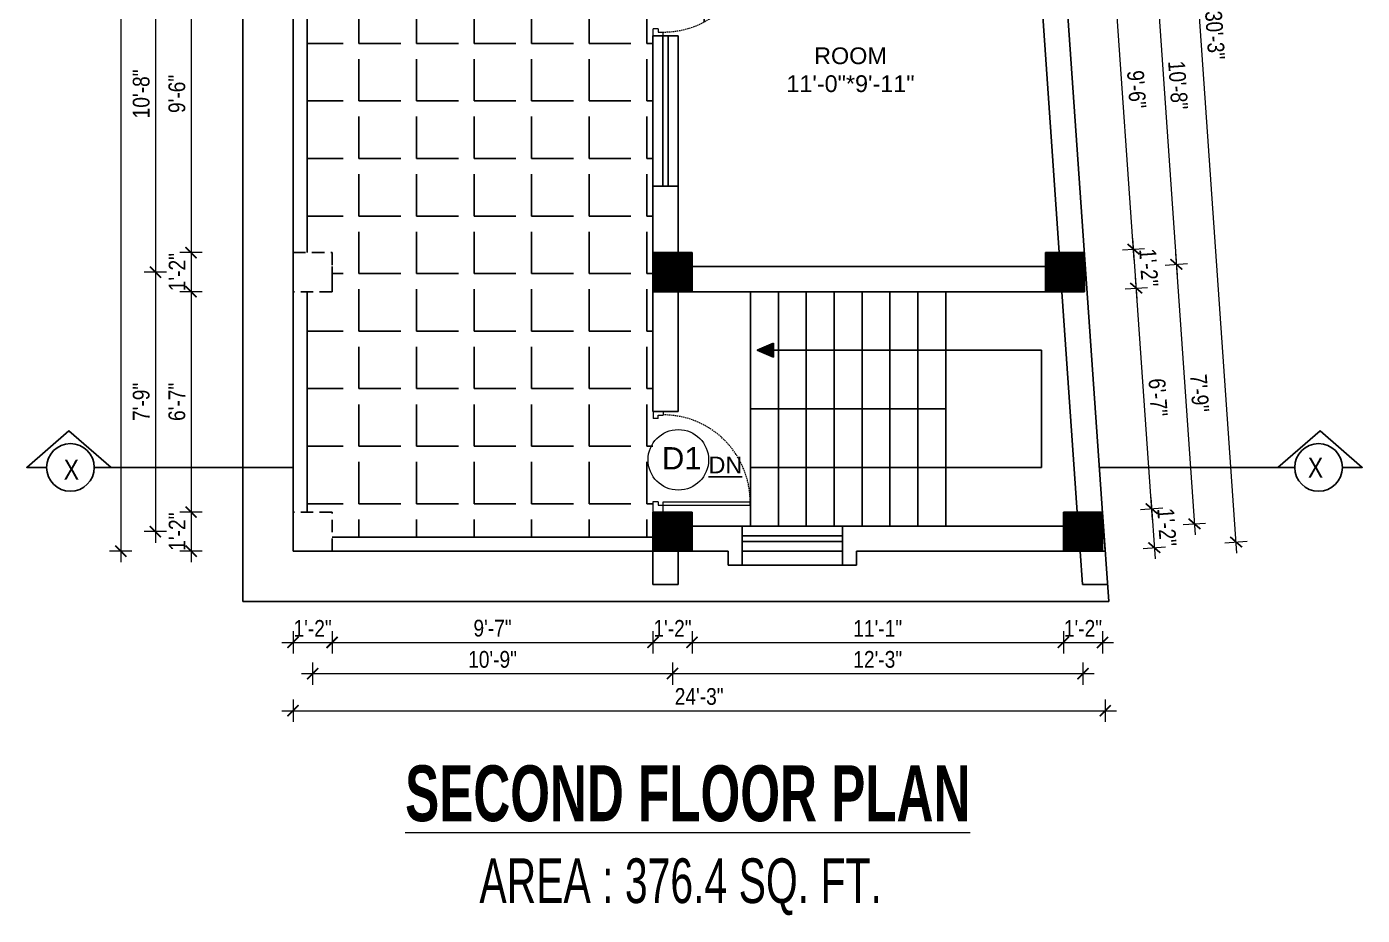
# Model space of a CAD drawing. Header units: inches. Extents: x -5096374 to -5070857, y -3259973 to -3243900.
# Drawn here: x -5084121 to -5083642.3, y -3258938.8 to -3258620.3 of the extents above; entities that cross this region are included whole.
import ezdxf

# ---------------------------------------------------------------- set-up
doc = ezdxf.new("R2010")
doc.units = ezdxf.units.IN
doc.header["$LTSCALE"] = 2
doc.header["$MEASUREMENT"] = 0
doc.header["$PDMODE"] = 34
doc.linetypes.add('HIDDEN', pattern=[0.375, 0.25, -0.125])
doc.layers.get('0').update_dxf_attribs({"linetype": 'CONTINUOUS'})
doc.layers.get('DEFPOINTS').update_dxf_attribs({"color": 141, "linetype": 'CONTINUOUS'})
doc.layers.add('A-Hatch', color=7, linetype='CONTINUOUS')
for name, color, linetype, lineweight in [('Annotate-Lite.w', 177, 'CONTINUOUS', 9), ('DIM 1-100', 4, 'CONTINUOUS', 13), ('Door-Window.w', 4, 'CONTINUOUS', 15), ('TEXT', 181, 'CONTINUOUS', 25), ('Text-100.w', 254, 'CONTINUOUS', 9)]:
    doc.layers.add(name, color=color, linetype=linetype, lineweight=lineweight)
doc.styles.add('ARAIL', font='ARIALN.TTF')
doc.styles.add('Arial', font='arial.ttf', dxfattribs={"width": 0.8, "height": 12})
doc.styles.add('arial.', font='arial.ttf')
doc.styles.add('gaurav', font='arial.ttf')
doc.styles.get("Standard").update_dxf_attribs({"font": 'ARIALN.TTF'})
doc.dimstyles.new('1 by 96', dxfattribs={"dimtxt": 6, "dimasz": 4, "dimexe": 4, "dimexo": 4, "dimgap": 2, "dimtad": 1, "dimdec": 0, "dimzin": 0, "dimdsep": 46, "dimlunit": 4, "dimtxsty": 'Standard', "dimblk": 'ARCHTICK', "dimcen": 0, "dimdle": 4, "dimadec": 0, "dimazin": 0, "dimtfac": 1, "dimtdec": 0, "dimtix": 1, "dimtofl": 0, "dimtmove": 1, "dimatfit": 3, "dimldrblk": 'ARCHTICK', "dimfxl": 4, "dimfxlon": 1, "dimtolj": 1, "dimtzin": 0, "dimlwd": -1, "dimlwe": -1, "dimarcsym": 0})
pattern_1 = [(45, (6736.30911, 0), (-0.0883883476483, 0.0883883476483), [])]

# ---------------------------------------------------------------- blocks, each defined once
blk = doc.blocks.new('3-0')
at = {"ltscale": 3}
for p, q in [((11063.05, 10097.68), (11065.97, 10099.9)), ((11065.25, 10097.81), (11066.71, 10098.92)), ((11065.97, 10099.9), (11066.71, 10098.92)), ((11063.05, 10097.68), (11064.53, 10095.73)), ((11065.99, 10096.84), (11064.53, 10095.73)), ((11065.99, 10096.84), (11065.25, 10097.81)), ((11085.5, 10074.13), (11110.32, 10092.96)), ((11086.24, 10073.15), (11111.05, 10091.97)), ((11111.05, 10091.97), (11110.32, 10092.96)), ((11084.04, 10073.02), (11082.57, 10071.91)), ((11082.57, 10071.91), (11084.79, 10068.98)), ((11084.04, 10073.02), (11084.78, 10072.04)), ((11084.78, 10072.04), (11086.24, 10073.15)), ((11084.79, 10068.98), (11087.72, 10071.2)), ((11086.24, 10073.15), (11085.5, 10074.13)), ((11087.72, 10071.2), (11086.24, 10073.15))]:
    blk.add_line(p, q, dxfattribs=at)
at = {"layer": 'Door-Window.w', "color": 9, "linetype": 'HIDDEN', "lineweight": 18}
blk.add_arc((11085.5, 10074.13), 31.16, 37.1906, 127.1465, dxfattribs=at)
blk = doc.blocks.new('_ArchTick')
at = {"color": 0, "linetype": 'ByBlock', "const_width": 0.15}
blk.add_lwpolyline([(-0.5, -0.5), (0.5, 0.5)], dxfattribs=at)
blk = doc.blocks.new('*D549')
at = {"layer": 'DEFPOINTS', "color": 0, "ltscale": 0.5, "transparency": 16777216}
for p in [(-5084025.54, -3258587.47), (-5084062.1, -3258701.23), (-5084025.54, -3258701.23)]:
    blk.add_point(p, dxfattribs=at)
at = {"layer": 'DIM 1-100', "color": 0, "ltscale": 0.5, "transparency": 16777216}
for p, q in [((-5084062.1, -3258583.47), (-5084062.1, -3258705.23)), ((-5084058.1, -3258587.47), (-5084066.1, -3258587.47)), ((-5084058.1, -3258701.23), (-5084066.1, -3258701.23))]:
    blk.add_line(p, q, dxfattribs=at)
at = {"layer": 'DIM 1-100', "color": 0, "ltscale": 0.5, "transparency": 16777216, "xscale": 4, "yscale": 4, "zscale": 4}
for p, rotation in [((-5084062.1, -3258587.47), 90), ((-5084062.1, -3258701.23), 270)]:
    blk.add_blockref('_ArchTick', p, dxfattribs=dict(at, rotation=rotation))
at = {"layer": 'DIM 1-100', "color": 0, "ltscale": 0.5, "transparency": 16777216, "insert": (-5084067.16, -3258644.35), "char_height": 6, "attachment_point": 5, "rotation": 90}
blk.add_mtext('\\A1;9\'-6"', dxfattribs=at)
blk = doc.blocks.new('*D550')
at = {"layer": 'DEFPOINTS', "color": 0, "ltscale": 0.5, "transparency": 16777216}
for p in [(-5084025.54, -3258701.23), (-5084062.1, -3258715.23), (-5084025.54, -3258715.23)]:
    blk.add_point(p, dxfattribs=at)
at = {"layer": 'DIM 1-100', "color": 0, "ltscale": 0.5, "transparency": 16777216}
for p, q in [((-5084062.1, -3258697.23), (-5084062.1, -3258719.23)), ((-5084058.1, -3258701.23), (-5084066.1, -3258701.23)), ((-5084058.1, -3258715.23), (-5084066.1, -3258715.23))]:
    blk.add_line(p, q, dxfattribs=at)
at = {"layer": 'DIM 1-100', "color": 0, "ltscale": 0.5, "transparency": 16777216, "xscale": 4, "yscale": 4, "zscale": 4}
for p, rotation in [((-5084062.1, -3258701.23), 90), ((-5084062.1, -3258715.23), 270)]:
    blk.add_blockref('_ArchTick', p, dxfattribs=dict(at, rotation=rotation))
at = {"layer": 'DIM 1-100', "color": 0, "ltscale": 0.5, "transparency": 16777216, "insert": (-5084067.11, -3258708.23), "char_height": 6, "attachment_point": 5, "rotation": 90}
blk.add_mtext('\\A1;1\'-2"', dxfattribs=at)
blk = doc.blocks.new('*D551')
at = {"layer": 'DEFPOINTS', "color": 0, "ltscale": 0.5, "transparency": 16777216}
for p in [(-5084025.54, -3258715.23), (-5084062.1, -3258794.23), (-5084025.54, -3258794.23)]:
    blk.add_point(p, dxfattribs=at)
at = {"layer": 'DIM 1-100', "color": 0, "ltscale": 0.5, "transparency": 16777216}
for p, q in [((-5084062.1, -3258711.23), (-5084062.1, -3258798.23)), ((-5084058.1, -3258715.23), (-5084066.1, -3258715.23)), ((-5084058.1, -3258794.23), (-5084066.1, -3258794.23))]:
    blk.add_line(p, q, dxfattribs=at)
at = {"layer": 'DIM 1-100', "color": 0, "ltscale": 0.5, "transparency": 16777216, "xscale": 4, "yscale": 4, "zscale": 4}
for p, rotation in [((-5084062.1, -3258715.23), 90), ((-5084062.1, -3258794.23), 270)]:
    blk.add_blockref('_ArchTick', p, dxfattribs=dict(at, rotation=rotation))
at = {"layer": 'DIM 1-100', "color": 0, "ltscale": 0.5, "transparency": 16777216, "insert": (-5084067.16, -3258754.73), "char_height": 6, "attachment_point": 5, "rotation": 90}
blk.add_mtext('\\A1;6\'-7"', dxfattribs=at)
blk = doc.blocks.new('*D552')
at = {"layer": 'DEFPOINTS', "color": 0, "ltscale": 0.5, "transparency": 16777216}
for p in [(-5084025.54, -3258794.23), (-5084062.1, -3258808.23), (-5084025.54, -3258808.23)]:
    blk.add_point(p, dxfattribs=at)
at = {"layer": 'DIM 1-100', "color": 0, "ltscale": 0.5, "transparency": 16777216}
for p, q in [((-5084062.1, -3258790.23), (-5084062.1, -3258812.23)), ((-5084058.1, -3258794.23), (-5084066.1, -3258794.23)), ((-5084058.1, -3258808.23), (-5084066.1, -3258808.23))]:
    blk.add_line(p, q, dxfattribs=at)
at = {"layer": 'DIM 1-100', "color": 0, "ltscale": 0.5, "transparency": 16777216, "xscale": 4, "yscale": 4, "zscale": 4}
for p, rotation in [((-5084062.1, -3258794.23), 90), ((-5084062.1, -3258808.23), 270)]:
    blk.add_blockref('_ArchTick', p, dxfattribs=dict(at, rotation=rotation))
at = {"layer": 'DIM 1-100', "color": 0, "ltscale": 0.5, "transparency": 16777216, "insert": (-5084067.11, -3258801.23), "char_height": 6, "attachment_point": 5, "rotation": 90}
blk.add_mtext('\\A1;1\'-2"', dxfattribs=at)
blk = doc.blocks.new('*D554')
at = {"layer": 'DEFPOINTS', "color": 0, "ltscale": 0.5, "transparency": 16777216}
for p in [(-5084018.54, -3258580.47), (-5084074.89, -3258708.23), (-5084018.54, -3258708.23)]:
    blk.add_point(p, dxfattribs=at)
at = {"layer": 'DIM 1-100', "color": 0, "ltscale": 0.5, "transparency": 16777216}
for p, q in [((-5084074.89, -3258576.47), (-5084074.89, -3258712.23)), ((-5084070.89, -3258580.47), (-5084078.89, -3258580.47)), ((-5084070.89, -3258708.23), (-5084078.89, -3258708.23))]:
    blk.add_line(p, q, dxfattribs=at)
at = {"layer": 'DIM 1-100', "color": 0, "ltscale": 0.5, "transparency": 16777216, "xscale": 4, "yscale": 4, "zscale": 4}
for p, rotation in [((-5084074.89, -3258580.47), 90), ((-5084074.89, -3258708.23), 270)]:
    blk.add_blockref('_ArchTick', p, dxfattribs=dict(at, rotation=rotation))
at = {"layer": 'DIM 1-100', "color": 0, "ltscale": 0.5, "transparency": 16777216, "insert": (-5084079.96, -3258644.35), "char_height": 6, "attachment_point": 5, "rotation": 90}
blk.add_mtext('\\A1;10\'-8"', dxfattribs=at)
blk = doc.blocks.new('*D555')
at = {"layer": 'DEFPOINTS', "color": 0, "ltscale": 0.5, "transparency": 16777216}
for p in [(-5084018.54, -3258708.23), (-5084074.89, -3258801.23), (-5084018.54, -3258801.23)]:
    blk.add_point(p, dxfattribs=at)
at = {"layer": 'DIM 1-100', "color": 0, "ltscale": 0.5, "transparency": 16777216}
for p, q in [((-5084074.89, -3258704.23), (-5084074.89, -3258805.23)), ((-5084070.89, -3258708.23), (-5084078.89, -3258708.23)), ((-5084070.89, -3258801.23), (-5084078.89, -3258801.23))]:
    blk.add_line(p, q, dxfattribs=at)
at = {"layer": 'DIM 1-100', "color": 0, "ltscale": 0.5, "transparency": 16777216, "xscale": 4, "yscale": 4, "zscale": 4}
for p, rotation in [((-5084074.89, -3258708.23), 90), ((-5084074.89, -3258801.23), 270)]:
    blk.add_blockref('_ArchTick', p, dxfattribs=dict(at, rotation=rotation))
at = {"layer": 'DIM 1-100', "color": 0, "ltscale": 0.5, "transparency": 16777216, "insert": (-5084079.96, -3258754.73), "char_height": 6, "attachment_point": 5, "rotation": 90}
blk.add_mtext('\\A1;7\'-9"', dxfattribs=at)
blk = doc.blocks.new('*D556')
at = {"layer": 'DEFPOINTS', "color": 0, "ltscale": 0.5, "transparency": 16777216}
for p in [(-5084025.54, -3258405.47), (-5084087.32, -3258808.23), (-5084025.54, -3258808.23)]:
    blk.add_point(p, dxfattribs=at)
at = {"layer": 'DIM 1-100', "color": 0, "ltscale": 0.5, "transparency": 16777216}
for p, q in [((-5084087.32, -3258401.47), (-5084087.32, -3258812.23)), ((-5084083.32, -3258405.47), (-5084091.32, -3258405.47)), ((-5084083.32, -3258808.23), (-5084091.32, -3258808.23))]:
    blk.add_line(p, q, dxfattribs=at)
at = {"layer": 'DIM 1-100', "color": 0, "ltscale": 0.5, "transparency": 16777216, "xscale": 4, "yscale": 4, "zscale": 4}
for p, rotation in [((-5084087.32, -3258405.47), 90), ((-5084087.32, -3258808.23), 270)]:
    blk.add_blockref('_ArchTick', p, dxfattribs=dict(at, rotation=rotation))
at = {"layer": 'DIM 1-100', "color": 0, "ltscale": 0.5, "transparency": 16777216, "insert": (-5084092.38, -3258606.85), "char_height": 6, "attachment_point": 5, "rotation": 90}
blk.add_mtext('\\A1;33\'-7"', dxfattribs=at)
blk = doc.blocks.new('*D561')
at = {"layer": 'DEFPOINTS', "color": 0, "ltscale": 0.5, "transparency": 16777216}
for p in [(-5084025.54, -3258808.23), (-5084011.54, -3258808.23), (-5084011.54, -3258840.93)]:
    blk.add_point(p, dxfattribs=at)
at = {"layer": 'DIM 1-100', "color": 0, "ltscale": 0.5, "transparency": 16777216}
for p, q in [((-5084025.54, -3258836.93), (-5084025.54, -3258844.93)), ((-5084011.54, -3258836.93), (-5084011.54, -3258844.93)), ((-5084029.54, -3258840.93), (-5084007.54, -3258840.93))]:
    blk.add_line(p, q, dxfattribs=at)
at = {"layer": 'DIM 1-100', "color": 0, "ltscale": 0.5, "transparency": 16777216, "xscale": 4, "yscale": 4, "zscale": 4, "rotation": 180}
blk.add_blockref('_ArchTick', (-5084025.54, -3258840.93), dxfattribs=at)
at = {"layer": 'DIM 1-100', "color": 0, "ltscale": 0.5, "transparency": 16777216, "xscale": 4, "yscale": 4, "zscale": 4}
blk.add_blockref('_ArchTick', (-5084011.54, -3258840.93), dxfattribs=at)
at = {"layer": 'DIM 1-100', "color": 0, "ltscale": 0.5, "transparency": 16777216, "insert": (-5084018.54, -3258835.92), "char_height": 6, "attachment_point": 5}
blk.add_mtext('\\A1;1\'-2"', dxfattribs=at)
blk = doc.blocks.new('*D562')
at = {"layer": 'DEFPOINTS', "color": 0, "ltscale": 0.5, "transparency": 16777216}
for p in [(-5084011.54, -3258808.23), (-5083896.54, -3258808.23), (-5083896.54, -3258840.93)]:
    blk.add_point(p, dxfattribs=at)
at = {"layer": 'DIM 1-100', "color": 0, "ltscale": 0.5, "transparency": 16777216}
for p, q in [((-5084011.54, -3258836.93), (-5084011.54, -3258844.93)), ((-5083896.54, -3258836.93), (-5083896.54, -3258844.93)), ((-5084015.54, -3258840.93), (-5083892.54, -3258840.93))]:
    blk.add_line(p, q, dxfattribs=at)
at = {"layer": 'DIM 1-100', "color": 0, "ltscale": 0.5, "transparency": 16777216, "xscale": 4, "yscale": 4, "zscale": 4, "rotation": 180}
blk.add_blockref('_ArchTick', (-5084011.54, -3258840.93), dxfattribs=at)
at = {"layer": 'DIM 1-100', "color": 0, "ltscale": 0.5, "transparency": 16777216, "xscale": 4, "yscale": 4, "zscale": 4}
blk.add_blockref('_ArchTick', (-5083896.54, -3258840.93), dxfattribs=at)
at = {"layer": 'DIM 1-100', "color": 0, "ltscale": 0.5, "transparency": 16777216, "insert": (-5083954.04, -3258835.87), "char_height": 6, "attachment_point": 5}
blk.add_mtext('\\A1;9\'-7"', dxfattribs=at)
blk = doc.blocks.new('*D563')
at = {"layer": 'DEFPOINTS', "color": 0, "ltscale": 0.5, "transparency": 16777216}
for p in [(-5083896.54, -3258808.23), (-5083882.54, -3258808.23), (-5083882.54, -3258840.93)]:
    blk.add_point(p, dxfattribs=at)
at = {"layer": 'DIM 1-100', "color": 0, "ltscale": 0.5, "transparency": 16777216}
for p, q in [((-5083896.54, -3258836.93), (-5083896.54, -3258844.93)), ((-5083882.54, -3258836.93), (-5083882.54, -3258844.93)), ((-5083900.54, -3258840.93), (-5083878.54, -3258840.93))]:
    blk.add_line(p, q, dxfattribs=at)
at = {"layer": 'DIM 1-100', "color": 0, "ltscale": 0.5, "transparency": 16777216, "xscale": 4, "yscale": 4, "zscale": 4, "rotation": 180}
blk.add_blockref('_ArchTick', (-5083896.54, -3258840.93), dxfattribs=at)
at = {"layer": 'DIM 1-100', "color": 0, "ltscale": 0.5, "transparency": 16777216, "xscale": 4, "yscale": 4, "zscale": 4}
blk.add_blockref('_ArchTick', (-5083882.54, -3258840.93), dxfattribs=at)
at = {"layer": 'DIM 1-100', "color": 0, "ltscale": 0.5, "transparency": 16777216, "insert": (-5083889.54, -3258835.92), "char_height": 6, "attachment_point": 5}
blk.add_mtext('\\A1;1\'-2"', dxfattribs=at)
blk = doc.blocks.new('*D564')
at = {"layer": 'DEFPOINTS', "color": 0, "ltscale": 0.5, "transparency": 16777216}
for p in [(-5083882.54, -3258808.23), (-5083749.4, -3258808.23), (-5083749.4, -3258840.93)]:
    blk.add_point(p, dxfattribs=at)
at = {"layer": 'DIM 1-100', "color": 0, "ltscale": 0.5, "transparency": 16777216}
for p, q in [((-5083882.54, -3258836.93), (-5083882.54, -3258844.93)), ((-5083749.4, -3258836.93), (-5083749.4, -3258844.93)), ((-5083886.54, -3258840.93), (-5083745.4, -3258840.93))]:
    blk.add_line(p, q, dxfattribs=at)
at = {"layer": 'DIM 1-100', "color": 0, "ltscale": 0.5, "transparency": 16777216, "xscale": 4, "yscale": 4, "zscale": 4, "rotation": 180}
blk.add_blockref('_ArchTick', (-5083882.54, -3258840.93), dxfattribs=at)
at = {"layer": 'DIM 1-100', "color": 0, "ltscale": 0.5, "transparency": 16777216, "xscale": 4, "yscale": 4, "zscale": 4}
blk.add_blockref('_ArchTick', (-5083749.4, -3258840.93), dxfattribs=at)
at = {"layer": 'DIM 1-100', "color": 0, "ltscale": 0.5, "transparency": 16777216, "insert": (-5083815.97, -3258835.92), "char_height": 6, "attachment_point": 5}
blk.add_mtext('\\A1;11\'-1"', dxfattribs=at)
blk = doc.blocks.new('*D565')
at = {"layer": 'DEFPOINTS', "color": 0, "ltscale": 0.5, "transparency": 16777216}
for p in [(-5083749.4, -3258808.23), (-5083735.4, -3258808.23), (-5083735.4, -3258840.93)]:
    blk.add_point(p, dxfattribs=at)
at = {"layer": 'DIM 1-100', "color": 0, "ltscale": 0.5, "transparency": 16777216}
for p, q in [((-5083749.4, -3258836.93), (-5083749.4, -3258844.93)), ((-5083735.4, -3258836.93), (-5083735.4, -3258844.93)), ((-5083753.4, -3258840.93), (-5083731.4, -3258840.93))]:
    blk.add_line(p, q, dxfattribs=at)
at = {"layer": 'DIM 1-100', "color": 0, "ltscale": 0.5, "transparency": 16777216, "xscale": 4, "yscale": 4, "zscale": 4, "rotation": 180}
blk.add_blockref('_ArchTick', (-5083749.4, -3258840.93), dxfattribs=at)
at = {"layer": 'DIM 1-100', "color": 0, "ltscale": 0.5, "transparency": 16777216, "xscale": 4, "yscale": 4, "zscale": 4}
blk.add_blockref('_ArchTick', (-5083735.4, -3258840.93), dxfattribs=at)
at = {"layer": 'DIM 1-100', "color": 0, "ltscale": 0.5, "transparency": 16777216, "insert": (-5083742.4, -3258835.92), "char_height": 6, "attachment_point": 5}
blk.add_mtext('\\A1;1\'-2"', dxfattribs=at)
blk = doc.blocks.new('*D566')
at = {"layer": 'DEFPOINTS', "color": 0, "ltscale": 0.5, "transparency": 16777216}
for p in [(-5084018.54, -3258801.23), (-5083889.54, -3258801.23), (-5083889.54, -3258852.13)]:
    blk.add_point(p, dxfattribs=at)
at = {"layer": 'DIM 1-100', "color": 0, "ltscale": 0.5, "transparency": 16777216}
for p, q in [((-5084022.54, -3258852.13), (-5083885.54, -3258852.13)), ((-5084018.54, -3258848.13), (-5084018.54, -3258856.13)), ((-5083889.54, -3258848.13), (-5083889.54, -3258856.13))]:
    blk.add_line(p, q, dxfattribs=at)
at = {"layer": 'DIM 1-100', "color": 0, "ltscale": 0.5, "transparency": 16777216, "xscale": 4, "yscale": 4, "zscale": 4, "rotation": 180}
blk.add_blockref('_ArchTick', (-5084018.54, -3258852.13), dxfattribs=at)
at = {"layer": 'DIM 1-100', "color": 0, "ltscale": 0.5, "transparency": 16777216, "xscale": 4, "yscale": 4, "zscale": 4}
blk.add_blockref('_ArchTick', (-5083889.54, -3258852.13), dxfattribs=at)
at = {"layer": 'DIM 1-100', "color": 0, "ltscale": 0.5, "transparency": 16777216, "insert": (-5083954.04, -3258847.06), "char_height": 6, "attachment_point": 5}
blk.add_mtext('\\A1;10\'-9"', dxfattribs=at)
blk = doc.blocks.new('*D567')
at = {"layer": 'DEFPOINTS', "color": 0, "ltscale": 0.5, "transparency": 16777216}
for p in [(-5083889.54, -3258801.23), (-5083742.4, -3258801.23), (-5083742.4, -3258852.13)]:
    blk.add_point(p, dxfattribs=at)
at = {"layer": 'DIM 1-100', "color": 0, "ltscale": 0.5, "transparency": 16777216}
for p, q in [((-5083893.54, -3258852.13), (-5083738.4, -3258852.13)), ((-5083889.54, -3258848.13), (-5083889.54, -3258856.13)), ((-5083742.4, -3258848.13), (-5083742.4, -3258856.13))]:
    blk.add_line(p, q, dxfattribs=at)
at = {"layer": 'DIM 1-100', "color": 0, "ltscale": 0.5, "transparency": 16777216, "xscale": 4, "yscale": 4, "zscale": 4, "rotation": 180}
blk.add_blockref('_ArchTick', (-5083889.54, -3258852.13), dxfattribs=at)
at = {"layer": 'DIM 1-100', "color": 0, "ltscale": 0.5, "transparency": 16777216, "xscale": 4, "yscale": 4, "zscale": 4}
blk.add_blockref('_ArchTick', (-5083742.4, -3258852.13), dxfattribs=at)
at = {"layer": 'DIM 1-100', "color": 0, "ltscale": 0.5, "transparency": 16777216, "insert": (-5083815.97, -3258847.06), "char_height": 6, "attachment_point": 5}
blk.add_mtext('\\A1;12\'-3"', dxfattribs=at)
blk = doc.blocks.new('*D568')
at = {"layer": 'DEFPOINTS', "color": 0, "ltscale": 0.5, "transparency": 16777216}
for p in [(-5084025.54, -3258808.23), (-5083734.42, -3258808.23), (-5083734.42, -3258865.43)]:
    blk.add_point(p, dxfattribs=at)
at = {"layer": 'DIM 1-100', "color": 0, "ltscale": 0.5, "transparency": 16777216}
for p, q in [((-5084025.54, -3258861.43), (-5084025.54, -3258869.43)), ((-5083734.42, -3258861.43), (-5083734.42, -3258869.43)), ((-5084029.54, -3258865.43), (-5083730.42, -3258865.43))]:
    blk.add_line(p, q, dxfattribs=at)
at = {"layer": 'DIM 1-100', "color": 0, "ltscale": 0.5, "transparency": 16777216, "xscale": 4, "yscale": 4, "zscale": 4, "rotation": 180}
blk.add_blockref('_ArchTick', (-5084025.54, -3258865.43), dxfattribs=at)
at = {"layer": 'DIM 1-100', "color": 0, "ltscale": 0.5, "transparency": 16777216, "xscale": 4, "yscale": 4, "zscale": 4}
blk.add_blockref('_ArchTick', (-5083734.42, -3258865.43), dxfattribs=at)
at = {"layer": 'DIM 1-100', "color": 0, "ltscale": 0.5, "transparency": 16777216, "insert": (-5083879.98, -3258860.36), "char_height": 6, "attachment_point": 5}
blk.add_mtext('\\A1;24\'-3"', dxfattribs=at)
blk = doc.blocks.new('*D569')
at = {"layer": 'DEFPOINTS', "color": 0, "ltscale": 0.5, "transparency": 16777216}
for p in [(-5083735.4, -3258794.23), (-5083734.42, -3258808.23), (-5083716.82, -3258807)]:
    blk.add_point(p, dxfattribs=at)
at = {"layer": 'DIM 1-100', "color": 0, "ltscale": 0.5, "transparency": 16777216}
for p, q in [((-5083718.07, -3258789.01), (-5083716.54, -3258810.99)), ((-5083721.78, -3258793.28), (-5083713.8, -3258792.72)), ((-5083720.81, -3258807.28), (-5083712.83, -3258806.72))]:
    blk.add_line(p, q, dxfattribs=at)
at = {"layer": 'DIM 1-100', "color": 0, "ltscale": 0.5, "transparency": 16777216, "xscale": 4, "yscale": 4, "zscale": 4}
for p, rotation in [((-5083717.79, -3258793), 93.98810611649257), ((-5083716.82, -3258807), 273.9881061164926)]:
    blk.add_blockref('_ArchTick', p, dxfattribs=dict(at, rotation=rotation))
at = {"layer": 'DIM 1-100', "color": 0, "ltscale": 0.5, "transparency": 16777216, "insert": (-5083712.31, -3258799.65), "char_height": 6, "attachment_point": 5, "rotation": 273.9881}
blk.add_mtext('\\A1;1\'-2"', dxfattribs=at)
blk = doc.blocks.new('*D570')
at = {"layer": 'DEFPOINTS', "color": 0, "ltscale": 0.5, "transparency": 16777216}
for p in [(-5083723.31, -3258713.96), (-5083741.53, -3258715.23), (-5083735.4, -3258794.23)]:
    blk.add_point(p, dxfattribs=at)
at = {"layer": 'DIM 1-100', "color": 0, "ltscale": 0.5, "transparency": 16777216}
for p, q in [((-5083727.3, -3258714.24), (-5083719.31, -3258713.68)), ((-5083717.52, -3258796.99), (-5083723.58, -3258709.97)), ((-5083721.78, -3258793.28), (-5083713.8, -3258792.72))]:
    blk.add_line(p, q, dxfattribs=at)
at = {"layer": 'DIM 1-100', "color": 0, "ltscale": 0.5, "transparency": 16777216, "xscale": 4, "yscale": 4, "zscale": 4}
for p, rotation in [((-5083723.31, -3258713.96), 93.98810611647642), ((-5083717.79, -3258793), 273.9881061164764)]:
    blk.add_blockref('_ArchTick', p, dxfattribs=dict(at, rotation=rotation))
at = {"layer": 'DIM 1-100', "color": 0, "ltscale": 0.5, "transparency": 16777216, "insert": (-5083715.5, -3258753.13), "char_height": 6, "attachment_point": 5, "rotation": 273.9881}
blk.add_mtext('\\A1;6\'-7"', dxfattribs=at)
blk = doc.blocks.new('*D571')
at = {"layer": 'DEFPOINTS', "color": 0, "ltscale": 0.5, "transparency": 16777216}
for p in [(-5083741.88, -3258701.23), (-5083724.28, -3258700), (-5083741.53, -3258715.23)]:
    blk.add_point(p, dxfattribs=at)
at = {"layer": 'DIM 1-100', "color": 0, "ltscale": 0.5, "transparency": 16777216}
for p, q in [((-5083723.03, -3258717.95), (-5083724.56, -3258696.01)), ((-5083728.27, -3258700.28), (-5083720.29, -3258699.72)), ((-5083727.3, -3258714.24), (-5083719.31, -3258713.68))]:
    blk.add_line(p, q, dxfattribs=at)
at = {"layer": 'DIM 1-100', "color": 0, "ltscale": 0.5, "transparency": 16777216, "xscale": 4, "yscale": 4, "zscale": 4}
for p, rotation in [((-5083724.28, -3258700), 93.98810611647642), ((-5083723.31, -3258713.96), 273.9881061164764)]:
    blk.add_blockref('_ArchTick', p, dxfattribs=dict(at, rotation=rotation))
at = {"layer": 'DIM 1-100', "color": 0, "ltscale": 0.5, "transparency": 16777216, "insert": (-5083718.79, -3258706.63), "char_height": 6, "attachment_point": 5, "rotation": 273.9881}
blk.add_mtext('\\A1;1\'-2"', dxfattribs=at)
blk = doc.blocks.new('*D572')
at = {"layer": 'DEFPOINTS', "color": 0, "ltscale": 0.5, "transparency": 16777216}
for p in [(-5083750.79, -3258587.47), (-5083732.21, -3258586.18), (-5083741.88, -3258701.23)]:
    blk.add_point(p, dxfattribs=at)
at = {"layer": 'DIM 1-100', "color": 0, "ltscale": 0.5, "transparency": 16777216}
for p, q in [((-5083724, -3258703.99), (-5083732.49, -3258582.19)), ((-5083736.2, -3258586.45), (-5083728.22, -3258585.9)), ((-5083728.27, -3258700.28), (-5083720.29, -3258699.72))]:
    blk.add_line(p, q, dxfattribs=at)
at = {"layer": 'DIM 1-100', "color": 0, "ltscale": 0.5, "transparency": 16777216, "xscale": 4, "yscale": 4, "zscale": 4}
for p, rotation in [((-5083732.21, -3258586.18), 93.98810611647642), ((-5083724.28, -3258700), 273.9881061164764)]:
    blk.add_blockref('_ArchTick', p, dxfattribs=dict(at, rotation=rotation))
at = {"layer": 'DIM 1-100', "color": 0, "ltscale": 0.5, "transparency": 16777216, "insert": (-5083723.19, -3258642.74), "char_height": 6, "attachment_point": 5, "rotation": 273.9881}
blk.add_mtext('\\A1;9\'-6"', dxfattribs=at)
blk = doc.blocks.new('*D579')
at = {"layer": 'DEFPOINTS', "color": 0, "ltscale": 0.5, "transparency": 16777216}
for p in [(-5083757.79, -3258580.47), (-5083748.88, -3258708.23), (-5083708.92, -3258705.44)]:
    blk.add_point(p, dxfattribs=at)
at = {"layer": 'DIM 1-100', "color": 0, "ltscale": 0.5, "transparency": 16777216}
for p, q in [((-5083718.11, -3258573.69), (-5083708.64, -3258709.43)), ((-5083721.82, -3258577.96), (-5083713.84, -3258577.41)), ((-5083712.91, -3258705.72), (-5083704.93, -3258705.17))]:
    blk.add_line(p, q, dxfattribs=at)
at = {"layer": 'DIM 1-100', "color": 0, "ltscale": 0.5, "transparency": 16777216, "xscale": 4, "yscale": 4, "zscale": 4}
for p, rotation in [((-5083717.83, -3258577.68), 93.98810611417805), ((-5083708.92, -3258705.44), 273.988106114178)]:
    blk.add_blockref('_ArchTick', p, dxfattribs=dict(at, rotation=rotation))
at = {"layer": 'DIM 1-100', "color": 0, "ltscale": 0.5, "transparency": 16777216, "insert": (-5083708.33, -3258641.21), "char_height": 6, "attachment_point": 5, "rotation": 273.9881}
blk.add_mtext('\\A1;10\'-8"', dxfattribs=at)
blk = doc.blocks.new('*D580')
at = {"layer": 'DEFPOINTS', "color": 0, "ltscale": 0.5, "transparency": 16777216}
for p in [(-5083748.88, -3258708.23), (-5083702.44, -3258798.44), (-5083742.4, -3258801.23)]:
    blk.add_point(p, dxfattribs=at)
at = {"layer": 'DIM 1-100', "color": 0, "ltscale": 0.5, "transparency": 16777216}
for p, q in [((-5083709.2, -3258701.45), (-5083702.16, -3258802.43)), ((-5083712.91, -3258705.72), (-5083704.93, -3258705.17)), ((-5083706.43, -3258798.72), (-5083698.45, -3258798.17))]:
    blk.add_line(p, q, dxfattribs=at)
at = {"layer": 'DIM 1-100', "color": 0, "ltscale": 0.5, "transparency": 16777216, "xscale": 4, "yscale": 4, "zscale": 4}
for p, rotation in [((-5083708.92, -3258705.44), 93.98810611417805), ((-5083702.44, -3258798.44), 273.988106114178)]:
    blk.add_blockref('_ArchTick', p, dxfattribs=dict(at, rotation=rotation))
at = {"layer": 'DIM 1-100', "color": 0, "ltscale": 0.5, "transparency": 16777216, "insert": (-5083700.63, -3258751.59), "char_height": 6, "attachment_point": 5, "rotation": 273.9881}
blk.add_mtext('\\A1;7\'-9"', dxfattribs=at)
blk = doc.blocks.new('*D582')
at = {"layer": 'DEFPOINTS', "color": 0, "ltscale": 0.5, "transparency": 16777216}
for p in [(-5083759.7, -3258445.63), (-5083712.78, -3258442.36), (-5083734.42, -3258808.23)]:
    blk.add_point(p, dxfattribs=at)
at = {"layer": 'DIM 1-100', "color": 0, "ltscale": 0.5, "transparency": 16777216}
for p, q in [((-5083687.22, -3258808.95), (-5083713.06, -3258438.37)), ((-5083716.77, -3258442.64), (-5083708.79, -3258442.08)), ((-5083691.49, -3258805.24), (-5083683.51, -3258804.68))]:
    blk.add_line(p, q, dxfattribs=at)
at = {"layer": 'DIM 1-100', "color": 0, "ltscale": 0.5, "transparency": 16777216, "xscale": 4, "yscale": 4, "zscale": 4}
for p, rotation in [((-5083712.78, -3258442.36), 93.98810611425189), ((-5083687.5, -3258804.96), 273.9881061142519)]:
    blk.add_blockref('_ArchTick', p, dxfattribs=dict(at, rotation=rotation))
at = {"layer": 'DIM 1-100', "color": 0, "ltscale": 0.5, "transparency": 16777216, "insert": (-5083695.09, -3258623.31), "char_height": 6, "attachment_point": 5, "rotation": 273.9881}
blk.add_mtext('\\A1;30\'-3"', dxfattribs=at)

msp = doc.modelspace()

# ---------------------------------------------------------------- hatches: boundary and pattern name
at = {"layer": 'A-Hatch', "ltscale": 0.5}
h = msp.add_hatch(dxfattribs=at)
h.set_pattern_fill('ANGLE', color=256, scale=75)
h.set_pattern_definition([(0, (6144.95, 0), (0, 20.625), [15, -5.625]), (90, (6144.95, 0), (-20.625, 1e-15), [15, -5.625])])
h.paths.add_polyline_path([(-5083896.54, -3258459.63), (-5083896.54, -3258445.63), (-5083887.54, -3258445.63), (-5083887.54, -3258399.7), (-5083896.54, -3258399.7), (-5083896.54, -3258390.76), (-5084011.54, -3258408.38), (-5084011.54, -3258419.47), (-5084020.54, -3258419.47), (-5084020.54, -3258573.47), (-5084011.54, -3258573.47), (-5084011.54, -3258587.47), (-5084020.54, -3258587.47), (-5084020.54, -3258701.23), (-5084011.54, -3258701.23), (-5084011.54, -3258715.23), (-5084020.54, -3258715.23), (-5084020.54, -3258794.23), (-5084011.54, -3258794.23), (-5084011.54, -3258803.23), (-5083896.54, -3258803.23), (-5083896.54, -3258794.23), (-5083896.54, -3258715.23), (-5083896.54, -3258701.23), (-5083896.54, -3258623.47), (-5083896.52, -3258621.02), (-5083894.68, -3258621.02), (-5083894.68, -3258622.25), (-5083892.85, -3258622.25), (-5083892.85, -3258622.3, 0.413988), (-5083861.71, -3258591.14), (-5083892.87, -3258591.14), (-5083892.87, -3258589.92), (-5083894.71, -3258589.92), (-5083894.71, -3258591.14), (-5083896.54, -3258591.14), (-5083896.54, -3258587.47), (-5083896.54, -3258573.47), (-5083896.54, -3258569.8), (-5083894.71, -3258569.8), (-5083894.71, -3258571.02), (-5083892.87, -3258571.02), (-5083892.87, -3258569.8), (-5083861.71, -3258569.8, 0.413988), (-5083892.85, -3258538.64), (-5083892.85, -3258538.69), (-5083894.68, -3258538.69), (-5083894.68, -3258539.92), (-5083896.52, -3258539.92), (-5083896.52, -3258537.47), (-5083896.54, -3258537.47), (-5083896.54, -3258530.47)])
h.paths.add_polyline_path([(-5083876.59, -3258554.75, -1), (-5083898.3, -3258554.75, -1)], flags=16)
h.paths.add_polyline_path([(-5083876.59, -3258606.19, -1), (-5083898.3, -3258606.19, -1)], flags=16)
h.paths.add_polyline_path([(-5083979.76, -3258596.51), (-5083936.71, -3258596.51), (-5083936.71, -3258574.04), (-5083979.76, -3258574.04)], flags=24)
h.paths.add_polyline_path([(-5083899.7, -3258612.67), (-5083874.46, -3258612.67), (-5083874.46, -3258598.25), (-5083899.7, -3258598.25)], flags=24)
h.paths.add_polyline_path([(-5083899.7, -3258561.04), (-5083874.46, -3258561.04), (-5083874.46, -3258546.62), (-5083899.7, -3258546.62)], flags=24)
h = msp.add_hatch(dxfattribs=at)
h.set_pattern_fill('ANSI31', color=256)
h.set_pattern_definition(pattern_1)
h.paths.add_polyline_path([(-5083882.54, -3258701.23), (-5083896.54, -3258701.23), (-5083896.54, -3258713.01), (-5083896.54, -3258713.01), (-5083896.54, -3258715.23), (-5083882.54, -3258715.23)])
h = msp.add_hatch(dxfattribs=at)
h.set_pattern_fill('ANSI31', color=256)
h.set_pattern_definition([(45, (6735.96052, 0), (-0.0883883476483, 0.0883883476483), [])])
h.paths.add_polyline_path([(-5083741.88, -3258701.23), (-5083755.88, -3258701.23), (-5083755.88, -3258715.23), (-5083741.88, -3258715.23)])
h = msp.add_hatch(dxfattribs=at)
h.set_pattern_fill('ANSI31', color=256)
h.set_pattern_definition([(45, (7407.1709, 0), (-0.0883883476483, 0.0883883476483), [])])
h.paths.add_polyline_path([(-5083853.29, -3258738.74), (-5083853.29, -3258733.72), (-5083859.21, -3258736.23)])
h = msp.add_hatch(dxfattribs=at)
h.set_pattern_fill('ANSI31', color=256)
h.set_pattern_definition(pattern_1)
h.paths.add_polyline_path([(-5083882.54, -3258794.23), (-5083896.54, -3258794.23), (-5083896.54, -3258808.23), (-5083882.54, -3258808.23)])
h = msp.add_hatch(dxfattribs=at)
h.set_pattern_fill('ANSI31', color=256)
h.set_pattern_definition(pattern_1)
h.paths.add_polyline_path([(-5083735.4, -3258794.23), (-5083749.4, -3258794.23), (-5083749.4, -3258808.23), (-5083735.4, -3258808.23)])

# ---------------------------------------------------------------- linework, layer by layer
at = {"ltscale": 0.5}
for p, q in [((-5084043.54, -3258408.23), (-5084043.54, -3258826.23)), ((-5083734.42, -3258808.23), (-5083760.96, -3258427.63)), ((-5084025.54, -3258573.47), (-5084025.54, -3258808.23)), ((-5084020.54, -3258587.47), (-5084020.54, -3258701.23)), ((-5083750.9, -3258701.23), (-5083758.83, -3258587.47)), ((-5083896.54, -3258623.47), (-5083896.54, -3258701.23)), ((-5083887.54, -3258623.47), (-5083896.54, -3258623.47)), ((-5083893.04, -3258677.47), (-5083893.04, -3258623.47)), ((-5083891.04, -3258677.47), (-5083891.04, -3258623.47)), ((-5083887.54, -3258623.47), (-5083887.54, -3258701.23)), ((-5083887.54, -3258677.47), (-5083896.54, -3258677.47)), ((-5084011.54, -3258706.23), (-5084011.54, -3258715.23)), ((-5083882.54, -3258706.23), (-5083755.88, -3258706.23)), ((-5084020.54, -3258715.23), (-5084020.54, -3258794.23)), ((-5084020.54, -3258715.23), (-5084020.54, -3258794.23)), ((-5083896.54, -3258758.23), (-5083896.54, -3258715.23)), ((-5083887.54, -3258758.23), (-5083887.54, -3258715.23)), ((-5083882.54, -3258715.23), (-5083755.88, -3258715.23)), ((-5083861.58, -3258715.23), (-5083861.58, -3258757.23)), ((-5083851.58, -3258715.23), (-5083851.58, -3258757.23)), ((-5083841.58, -3258715.23), (-5083841.58, -3258757.23)), ((-5083831.58, -3258715.23), (-5083831.58, -3258757.23)), ((-5083821.58, -3258715.23), (-5083821.58, -3258757.23)), ((-5083811.58, -3258715.23), (-5083811.58, -3258757.23)), ((-5083801.58, -3258715.23), (-5083801.58, -3258757.23)), ((-5083791.58, -3258715.23), (-5083791.58, -3258757.23)), ((-5083744.42, -3258794.23), (-5083749.93, -3258715.23)), ((-5083859.21, -3258736.23), (-5083853.29, -3258733.72)), ((-5083859.21, -3258736.23), (-5083853.29, -3258738.74)), ((-5083853.29, -3258738.74), (-5083853.29, -3258733.72)), ((-5083757.29, -3258736.23), (-5083853.29, -3258736.23)), ((-5083757.29, -3258778.23), (-5083757.29, -3258736.23)), ((-5083887.54, -3258758.23), (-5083896.54, -3258758.23)), ((-5083791.58, -3258757.23), (-5083861.58, -3258757.23)), ((-5083861.58, -3258757.23), (-5083861.58, -3258799.23)), ((-5083851.58, -3258757.23), (-5083851.58, -3258799.23)), ((-5083841.58, -3258757.23), (-5083841.58, -3258799.23)), ((-5083831.58, -3258757.23), (-5083831.58, -3258799.23)), ((-5083821.58, -3258757.23), (-5083821.58, -3258799.23)), ((-5083811.58, -3258757.23), (-5083811.58, -3258799.23)), ((-5083801.58, -3258757.23), (-5083801.58, -3258799.23)), ((-5083791.58, -3258757.23), (-5083791.58, -3258799.23)), ((-5083861.58, -3258778.23), (-5083757.29, -3258778.23)), ((-5083735.4, -3258794.23), (-5083733.17, -3258826.23)), ((-5083749.4, -3258799.23), (-5083882.54, -3258799.23)), ((-5083864.54, -3258799.23), (-5083864.54, -3258808.23)), ((-5083828.54, -3258799.23), (-5083828.54, -3258808.23)), ((-5084011.54, -3258803.23), (-5083896.54, -3258803.23)), ((-5083864.54, -3258802.73), (-5083828.54, -3258802.73)), ((-5083864.54, -3258804.73), (-5083828.54, -3258804.73)), ((-5084025.54, -3258808.23), (-5083869.54, -3258808.23)), ((-5083896.54, -3258808.23), (-5083896.54, -3258820.23)), ((-5083887.54, -3258820.23), (-5083887.54, -3258808.23)), ((-5083869.54, -3258813.23), (-5083869.54, -3258808.23)), ((-5083864.54, -3258808.23), (-5083828.54, -3258808.23)), ((-5083864.54, -3258808.23), (-5083828.54, -3258808.23)), ((-5083864.54, -3258808.23), (-5083864.54, -3258813.23)), ((-5083828.54, -3258813.23), (-5083828.54, -3258808.23)), ((-5083823.54, -3258808.23), (-5083734.42, -3258808.23)), ((-5083823.54, -3258808.23), (-5083823.54, -3258813.23)), ((-5083743.44, -3258808.23), (-5083742.61, -3258820.23)), ((-5083864.54, -3258813.23), (-5083869.54, -3258813.23)), ((-5083864.54, -3258813.23), (-5083828.54, -3258813.23)), ((-5083823.54, -3258813.23), (-5083828.54, -3258813.23)), ((-5083896.54, -3258820.23), (-5083887.54, -3258820.23)), ((-5083742.61, -3258820.23), (-5083733.59, -3258820.23)), ((-5084043.54, -3258826.23), (-5083733.17, -3258826.23))]:
    msp.add_line(p, q, dxfattribs=at)
at = {"linetype": 'HIDDEN', "ltscale": 9}
for points in [[(-5084025.54, -3258701.23), (-5084011.54, -3258701.23), (-5084011.54, -3258715.23), (-5084025.54, -3258715.23)], [(-5084011.54, -3258794.23), (-5084025.54, -3258794.23), (-5084025.54, -3258808.23), (-5084011.54, -3258808.23)]]:
    msp.add_lwpolyline(points, close=True, dxfattribs=at)
at = {"ltscale": 0.5}
for points in [[(-5083882.54, -3258701.23), (-5083896.54, -3258701.23), (-5083896.54, -3258715.23), (-5083882.54, -3258715.23)], [(-5083755.88, -3258701.23), (-5083741.88, -3258701.23), (-5083741.88, -3258715.23), (-5083755.88, -3258715.23)], [(-5083882.54, -3258794.23), (-5083896.54, -3258794.23), (-5083896.54, -3258808.23), (-5083882.54, -3258808.23)], [(-5083749.4, -3258794.23), (-5083735.4, -3258794.23), (-5083735.4, -3258808.23), (-5083749.4, -3258808.23)]]:
    msp.add_lwpolyline(points, close=True, dxfattribs=at)
at = {"layer": 'Annotate-Lite.w', "ltscale": 0.005}
msp.add_circle((-5083887.44, -3258775.51), 10.86, dxfattribs=at)
at = {"layer": 'TEXT'}
for points in [[(-5084113.88, -3258778.23), (-5084121.02, -3258778.23), (-5084105.88, -3258765.14), (-5084090.74, -3258778.23)], [(-5083649.42, -3258778.23), (-5083642.28, -3258778.23), (-5083657.42, -3258765.14), (-5083672.56, -3258778.23)], [(-5084025.54, -3258778.23), (-5084096.81, -3258778.23)], [(-5083736.51, -3258778.23), (-5083666.48, -3258778.23)]]:
    msp.add_lwpolyline(points, dxfattribs=at)
for centre in [(-5084105.34, -3258778.23), (-5083657.95, -3258778.23)]:
    msp.add_circle(centre, 8.53, dxfattribs=at)

# ---------------------------------------------------------------- block references
at = {"layer": 'Door-Window.w', "linetype": 'ByBlock', "yscale": 0.9997910039624012, "zscale": 0.9997910039624012}
for p, xscale, rotation in [((-5098810.27, -3257266.91), -0.9997910039624013, 217.1905952198047), ((-5098810.27, -3260114.79), 0.9997910039624012, 322.8094047801953)]:
    msp.add_blockref('3-0', p, dxfattribs=dict(at, xscale=xscale, rotation=rotation))

# ---------------------------------------------------------------- texts
at = {"layer": 'Annotate-Lite.w', "ltscale": 0.005, "insert": (-5083893.36, -3258770.95), "char_height": 8, "attachment_point": 1, "style": 'gaurav'}
msp.add_mtext_dynamic_manual_height_columns('D1', width=8, gutter_width=100, heights=[0], dxfattribs=at)
at = {"layer": 'TEXT', "lineweight": -2, "insert": (-5083825.74, -3258635.72), "char_height": 6, "attachment_point": 5, "style": 'arial.'}
msp.add_mtext_dynamic_manual_height_columns('{\\W1;ROOM\\P11\'-0"*9\'-11"}', width=45.7314, gutter_width=30, heights=[0], dxfattribs=at)
at = {"layer": 'TEXT', "char_height": 7.2, "style": 'ARAIL'}
for insert, attachment_point in [((-5084102.26, -3258775.39), 3), ((-5083661.79, -3258774.73), 1)]:
    msp.add_mtext_dynamic_manual_height_columns('X', width=125.4648, gutter_width=90, heights=[0], dxfattribs=dict(at, insert=insert, attachment_point=attachment_point))
at = {"layer": 'TEXT', "lineweight": -2, "insert": (-5083870.57, -3258777.34), "char_height": 6, "width": 127.5059, "attachment_point": 5, "style": 'arial.'}
msp.add_mtext('{\\LDN}', dxfattribs=at)
at = {"layer": 'Text-100.w', "insert": (-5083886.62, -3258885.02), "char_height": 20, "width": 569.1024, "attachment_point": 2, "style": 'Arial'}
msp.add_mtext('\\A1;{\\fArial Narrow|b1|i0|c0|p34;\\L SECOND FLOOR PLAN\\P\\fArial Narrow|b0|i0|c0|p34;\\H0.8x;\\lAREA : 376.4 SQ. FT.\\H1.02306x; }', dxfattribs=at)

# ---------------------------------------------------------------- dimensions: what is measured, and where the dimension line sits
at = {"layer": 'DIM 1-100', "ltscale": 0.5}
for base, p1, p2, angle, picture, middle in [((-5084087.32, -3258808.23), (-5084025.54, -3258405.47), (-5084025.54, -3258808.23), 90, '*D556', (-5084092.38, -3258606.85)), ((-5083708.92, -3258705.44), (-5083757.79, -3258580.47), (-5083748.88, -3258708.23), 93.9881, '*D579', (-5083708.33, -3258641.21)), ((-5084074.89, -3258708.23), (-5084018.54, -3258580.47), (-5084018.54, -3258708.23), 90, '*D554', (-5084079.96, -3258644.35)), ((-5084062.1, -3258701.23), (-5084025.54, -3258587.47), (-5084025.54, -3258701.23), 90, '*D549', (-5084067.16, -3258644.35)), ((-5083732.21, -3258586.18), (-5083741.88, -3258701.23), (-5083750.79, -3258587.47), 93.9881, '*D572', (-5083723.19, -3258642.74)), ((-5084074.89, -3258801.23), (-5084018.54, -3258708.23), (-5084018.54, -3258801.23), 90, '*D555', (-5084079.96, -3258754.73)), ((-5083702.44, -3258798.44), (-5083748.88, -3258708.23), (-5083742.4, -3258801.23), 93.9881, '*D580', (-5083700.63, -3258751.59)), ((-5084062.1, -3258794.23), (-5084025.54, -3258715.23), (-5084025.54, -3258794.23), 90, '*D551', (-5084067.16, -3258754.73)), ((-5083723.31, -3258713.96), (-5083735.4, -3258794.23), (-5083741.53, -3258715.23), 93.9881, '*D570', (-5083715.5, -3258753.13))]:
    dim = msp.add_linear_dim(base=base, p1=p1, p2=p2, angle=angle, dimstyle='1 by 96', dxfattribs=at)
    dim.commit()
    dim.dimension.update_dxf_attribs({"geometry": picture, "text_midpoint": middle})
dim = msp.add_aligned_dim(p1=(-5083734.42, -3258808.23), p2=(-5083759.7, -3258445.63), distance=-47.04, dimstyle='1 by 96', dxfattribs=at)
dim.commit()
dim.dimension.update_dxf_attribs({"geometry": '*D582', "text_midpoint": (-5083695.09, -3258623.31)})
for base, p1, p2, angle, picture, middle, dimtype in [((-5084062.1, -3258715.23), (-5084025.54, -3258701.23), (-5084025.54, -3258715.23), 90, '*D550', (-5084062.1, -3258708.23), 160), ((-5083724.28, -3258700), (-5083741.53, -3258715.23), (-5083741.88, -3258701.23), 93.9881, '*D571', (-5083723.79, -3258706.98), 160), ((-5084062.1, -3258808.23), (-5084025.54, -3258794.23), (-5084025.54, -3258808.23), 90, '*D552', (-5084062.1, -3258801.23), 160), ((-5083716.82, -3258807), (-5083735.4, -3258794.23), (-5083734.42, -3258808.23), 273.9881, '*D569', (-5083717.31, -3258800), 161)]:
    dim = msp.add_linear_dim(base=base, p1=p1, p2=p2, angle=angle, dimstyle='1 by 96', dxfattribs=at)
    dim.commit()
    dim.dimension.update_dxf_attribs({"geometry": picture, "text_midpoint": middle, "dimtype": dimtype})
for base, p1, p2, picture, middle in [((-5083889.54, -3258852.13), (-5084018.54, -3258801.23), (-5083889.54, -3258801.23), '*D566', (-5083954.04, -3258847.06)), ((-5083742.4, -3258852.13), (-5083889.54, -3258801.23), (-5083742.4, -3258801.23), '*D567', (-5083815.97, -3258847.06)), ((-5083734.42, -3258865.43), (-5084025.54, -3258808.23), (-5083734.42, -3258808.23), '*D568', (-5083879.98, -3258860.36)), ((-5083896.54, -3258840.93), (-5084011.54, -3258808.23), (-5083896.54, -3258808.23), '*D562', (-5083954.04, -3258835.87)), ((-5083749.4, -3258840.93), (-5083882.54, -3258808.23), (-5083749.4, -3258808.23), '*D564', (-5083815.97, -3258835.92))]:
    dim = msp.add_linear_dim(base=base, p1=p1, p2=p2, dimstyle='1 by 96', dxfattribs=at)
    dim.commit()
    dim.dimension.update_dxf_attribs({"geometry": picture, "text_midpoint": middle})
for base, p1, p2, picture, middle in [((-5084011.54, -3258840.93), (-5084025.54, -3258808.23), (-5084011.54, -3258808.23), '*D561', (-5084018.54, -3258840.93)), ((-5083882.54, -3258840.93), (-5083896.54, -3258808.23), (-5083882.54, -3258808.23), '*D563', (-5083889.54, -3258840.93)), ((-5083735.4, -3258840.93), (-5083749.4, -3258808.23), (-5083735.4, -3258808.23), '*D565', (-5083742.4, -3258840.93))]:
    dim = msp.add_linear_dim(base=base, p1=p1, p2=p2, dimstyle='1 by 96', dxfattribs=at)
    dim.commit()
    dim.dimension.update_dxf_attribs({"geometry": picture, "text_midpoint": middle, "dimtype": 160})

doc.saveas('drawing.dxf')
